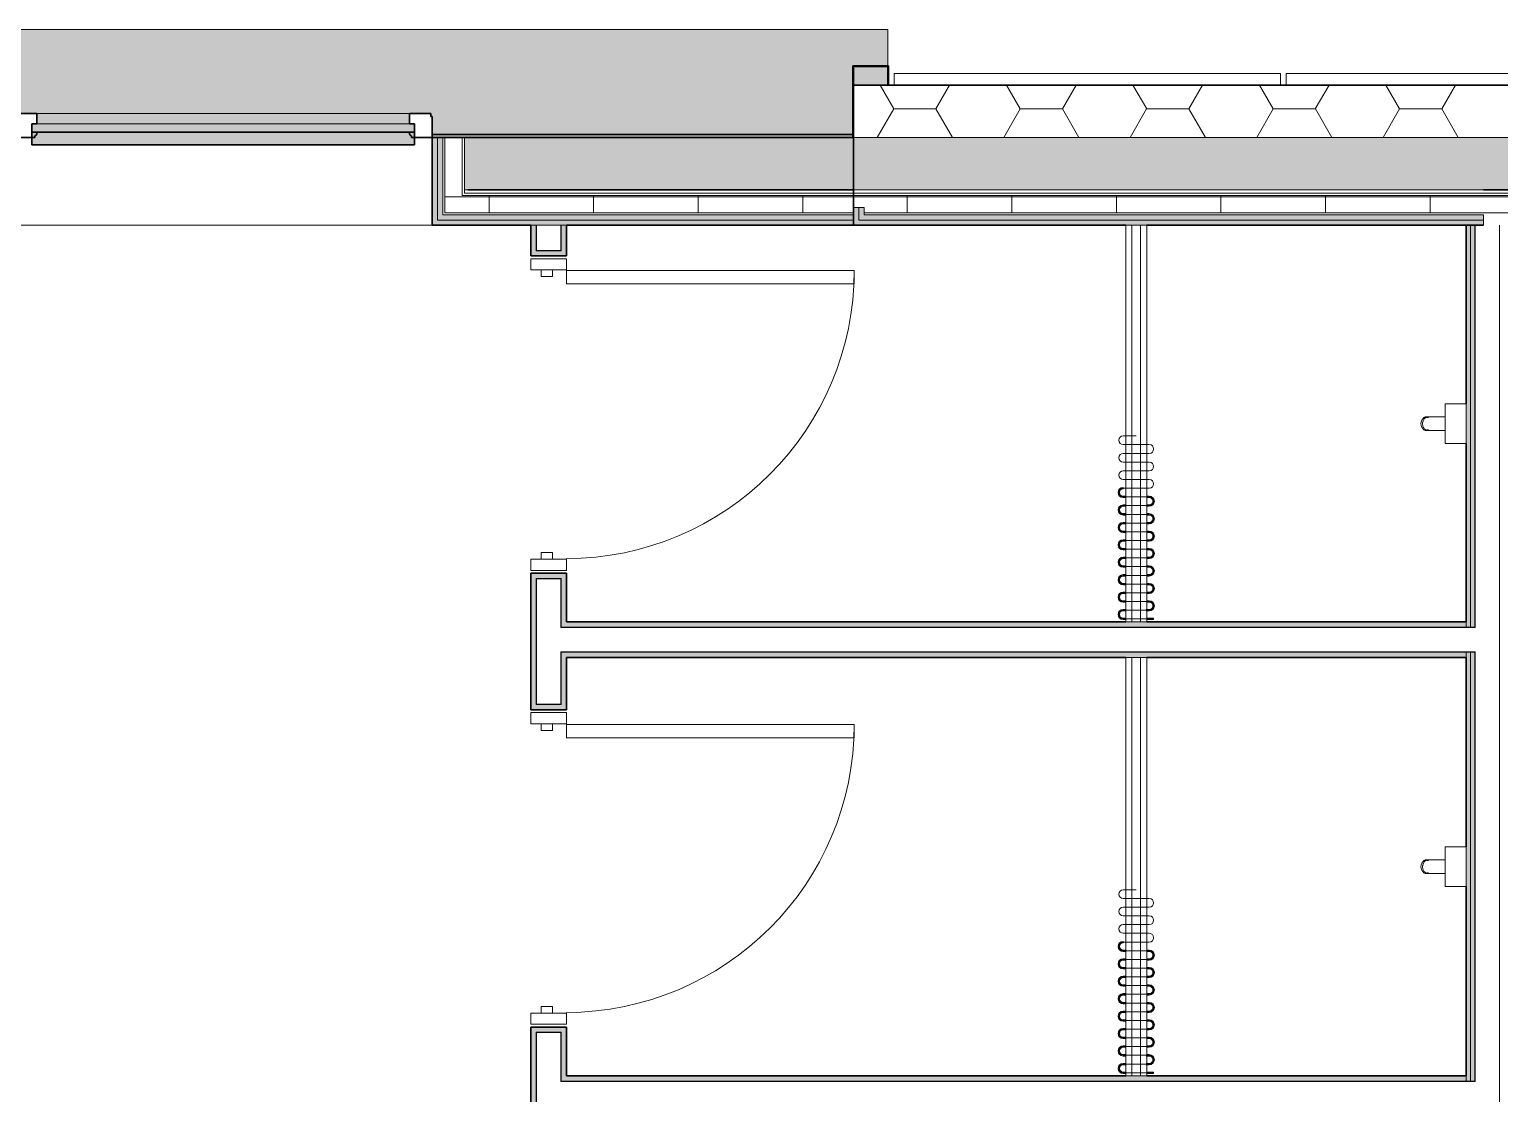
# Model space of a CAD drawing. Header units: millimetres. Extents: x 155920 to 295199, y -4084 to 97293.
# Drawn here: x 199953 to 204171, y 31754 to 34807 of the extents above; entities that cross this region are included whole.
import ezdxf

# ---------------------------------------------------------------- set-up
doc = ezdxf.new("R2010")
doc.units = ezdxf.units.MM
doc.header["$MEASUREMENT"] = 0
for name, color, linetype, lineweight in [('A-DOOR', 4, 'CONTINUOUS', 9), ('A-DOOR-FRAM', 4, 'CONTINUOUS', 18), ('A-GLAZ', 7, 'CONTINUOUS', 9), ('A-GLAZ-CURT', 7, 'CONTINUOUS', 9), ('A-WALL', 7, 'CONTINUOUS', 9), ('A-WALL-PATT', 7, 'CONTINUOUS', 25), ('I-WALL', 7, 'CONTINUOUS', 9), ('P-SANR-FIXT', 7, 'CONTINUOUS', 9)]:
    doc.layers.add(name, color=color, linetype=linetype, lineweight=lineweight)

msp = doc.modelspace()

# ---------------------------------------------------------------- hatches: boundary and pattern name
at = {"layer": 'A-GLAZ'}
h = msp.add_hatch(color=256, dxfattribs=at)
h.paths.add_polyline_path([(201144.8, 34506.2), (202315.8, 34506.2), (202315.8, 34703.3), (202415.8, 34703.3), (202415.8, 34807.3), (199808.8, 34807.3), (199808.8, 34703.3), (199910.8, 34703.3), (199910.8, 34557.2), (199913.2, 34557.2), (199913.2, 34566.2), (201104.5, 34566.2), (201104.5, 34557.2), (201108.8, 34557.2), (201108.8, 34506.2)], flags=0)
h.paths.add_polyline_path([(202361.8, 34647.3), (202415.8, 34647.3), (202415.8, 34701.3), (202317.8, 34701.3), (202317.8, 34647.3)], flags=0)
h.paths.add_polyline_path([(199854.8, 34647.3), (199908.8, 34647.3), (199908.8, 34701.3), (199810.8, 34701.3), (199810.8, 34647.3)], flags=0)
for points in [[(201043.6, 34536.2), (201043.6, 34566.2), (199974, 34566.2), (199974, 34536.2), (200995.3, 34536.2)], [(201049.6, 34512.3), (201057.6, 34512.3), (201057.6, 34536.2), (199960.1, 34536.2), (199960.1, 34512.3), (201043.8, 34512.3)], [(201057.6, 34476.2), (201057.6, 34512.3), (199960.1, 34512.3), (199960.1, 34476.2), (200995.3, 34476.2)], [(202317.8, 34497.3), (202317.8, 34506.2), (201108.8, 34506.2), (201108.8, 34497.3), (202191.3, 34497.3)]]:
    msp.add_hatch(color=256, dxfattribs=at).paths.add_polyline_path(points, flags=0)
at = {"layer": 'A-WALL-PATT', "lineweight": 9}
h = msp.add_hatch(color=256, dxfattribs=at)
h.paths.add_polyline_path([(230738.8, 34347.3), (230990.8, 34347.3), (230990.8, 34497.3), (229692.8, 34497.3), (229692.8, 34347.3), (230298.1, 34347.3)], flags=0)
h.paths.add_polyline_path([(220908.8, 34347.3), (220908.8, 34497.3), (202317.8, 34497.3), (202317.8, 34347.3), (220879.3, 34347.3)], flags=0)
h.paths.add_polyline_path([(199908.8, 34347.3), (199908.8, 34497.3), (197442.8, 34497.3), (197442.8, 34347.3), (199799.2, 34347.3)], flags=0)
h.paths.add_polyline_path([(194658.8, 34347.3), (194658.8, 34497.3), (192497.8, 34497.3), (192512, 34491.5), (192517.8, 34477.3), (192517.8, 34367.3), (192512, 34353.2), (192497.8, 34347.3), (194417.1, 34347.3)], flags=0)
h.paths.add_polyline_path([(192423.7, 34347.3), (192435, 34348.5), (192423.7, 34353.2), (192417.8, 34367.3), (192417.8, 34347.3)], flags=0)
h.paths.add_polyline_path([(190803, 34347.3), (190808.8, 34347.3), (190808.8, 34367.3), (190803, 34353.2), (190788.8, 34347.3), (190798.8, 34347.3)], flags=0)
h.paths.add_polyline_path([(190718.8, 34347.3), (190728.8, 34347.3), (190714.7, 34353.2), (190708.8, 34367.3), (190708.8, 34477.3), (190714.7, 34491.5), (190728.8, 34497.3), (187318, 34497.3), (187318, 34347.3), (190714.7, 34347.3)], flags=0)
h.paths.add_polyline_path([(183652.8, 34347.3), (185283.8, 34347.3), (185283.8, 34497.3), (159942.8, 34497.3), (159942.8, 34347.3), (183432.8, 34347.3)], flags=0)
h.paths.add_polyline_path([(157908.7, 34347.3), (157908.7, 34497.3), (156603.8, 34497.3), (156603.8, 34347.3), (157340, 34347.3)], flags=0)
h.paths.add_polyline_path([(192442.8, 34357.3), (192497.8, 34357.3), (192504.9, 34360.3), (192507.8, 34367.3), (192507.8, 34477.3), (192504.9, 34484.4), (192497.8, 34487.3), (192442.8, 34487.3), (192442.8, 34437.3), (192427.8, 34437.3), (192427.8, 34367.3), (192430.8, 34360.3), (192437.8, 34357.3)], flags=0)
h.paths.add_polyline_path([(190728.8, 34357.3), (190788.8, 34357.3), (190795.9, 34360.3), (190798.8, 34367.3), (190798.8, 34437.3), (190783.8, 34437.3), (190783.8, 34487.3), (190728.8, 34487.3), (190721.8, 34484.4), (190718.8, 34477.3), (190718.8, 34367.3), (190721.8, 34360.3)], flags=0)
at = {"layer": 'A-WALL-PATT', "lineweight": 5}
for points in [[(201108.8, 34245.3), (201123.8, 34245.3), (201123.8, 34497.3), (201108.8, 34497.3), (201108.8, 34327.4)], [(201123.8, 34260.3), (201138.8, 34260.3), (201138.8, 34497.3), (201123.8, 34497.3), (201123.8, 34327.4)], [(202317.8, 34245.3), (202317.8, 34260.3), (201123.8, 34260.3), (201123.8, 34245.3), (202191.3, 34245.3)], [(202317.8, 34260.3), (202317.8, 34275.3), (201138.8, 34275.3), (201138.8, 34260.3), (202191.3, 34260.3)], [(204075.4, 33092.3), (204075.4, 33107.3), (201493.5, 33107.3), (201493.5, 33092.3), (203985.3, 33092.3)], [(202191.3, 31790.3), (204075.4, 31790.3), (204075.4, 31805.3), (201493.5, 31805.3), (201493.5, 31790.3), (201593.3, 31790.3)]]:
    msp.add_hatch(color=256, dxfattribs=at).paths.add_polyline_path(points, flags=0)
at = {"layer": 'A-WALL-PATT', "lineweight": 9}
for points in [[(201294.3, 34347.3), (202317.8, 34347.3), (202317.8, 34497.3), (201200.8, 34497.3), (201200.8, 34347.3), (201210.8, 34347.3)], [(204075.4, 33005.3), (204075.4, 33020.3), (201493.5, 33020.3), (201493.5, 33005.3), (203985.3, 33005.3)]]:
    msp.add_hatch(color=256, dxfattribs=at).paths.add_polyline_path(points, flags=0)
h = msp.add_hatch(color=256, dxfattribs=at)
h.paths.add_polyline_path([(204125.4, 34245.3), (204125.4, 34260.3), (202332.8, 34260.3), (202332.8, 34296.3), (202317.8, 34296.3), (202317.8, 34245.3), (203985.3, 34245.3)], flags=0)
h.paths.add_polyline_path([(199550.5, 34245.3), (199908.8, 34245.3), (199908.8, 34296.3), (199893.8, 34296.3), (199893.8, 34260.3), (199550.5, 34260.3)], flags=0)
h.paths.add_polyline_path([(199458.5, 34245.3), (199458.5, 34260.3), (197442.8, 34260.3), (197442.8, 34245.3), (199443.5, 34245.3)], flags=0)
at = {"layer": 'A-WALL-PATT', "lineweight": 5}
h = msp.add_hatch(color=256, dxfattribs=at)
h.paths.add_polyline_path([(204125.4, 34260.3), (204125.4, 34275.3), (202347.8, 34275.3), (202347.8, 34296.3), (202332.8, 34296.3), (202332.8, 34260.3), (203985.3, 34260.3)], flags=0)
h.paths.add_polyline_path([(199458.5, 34260.3), (199458.5, 34275.3), (197442.8, 34275.3), (197442.8, 34260.3), (199201.2, 34260.3)], flags=0)
h.paths.add_polyline_path([(199799.2, 34260.3), (199893.8, 34260.3), (199893.8, 34296.3), (199878.8, 34296.3), (199878.8, 34275.3), (199550.5, 34275.3), (199550.5, 34260.3)], flags=0)
at = {"layer": 'A-WALL-PATT', "lineweight": 9}
h = msp.add_hatch(color=256, dxfattribs=at)
h.paths.add_polyline_path([(201406.5, 28509.3), (201406.5, 29226.3), (201442.5, 29226.3), (201442.5, 29241.3), (201391.5, 29241.3), (201391.5, 28509.3)], flags=0)
h.paths.add_polyline_path([(201442.5, 30251.3), (201442.5, 30266.3), (201406.5, 30266.3), (201406.5, 30628.3), (201442.5, 30628.3), (201442.5, 30643.3), (201391.5, 30643.3), (201391.5, 30251.3)], flags=0)
h.paths.add_polyline_path([(201391.5, 31553.3), (201442.5, 31553.3), (201442.5, 31568.3), (201406.5, 31568.3), (201406.5, 31930.3), (201442.5, 31930.3), (201442.5, 31945.3), (201391.5, 31945.3), (201391.5, 31683.4)], flags=0)
h.paths.add_polyline_path([(201442.5, 32855.3), (201442.5, 32870.3), (201406.5, 32870.3), (201406.5, 33232.3), (201442.5, 33232.3), (201442.5, 33247.3), (201391.5, 33247.3), (201391.5, 32855.3)], flags=0)
h.paths.add_polyline_path([(201391.5, 34157.3), (201442.5, 34157.3), (201442.5, 34172.3), (201406.5, 34172.3), (201406.5, 34245.3), (201391.5, 34245.3)], flags=0)
at = {"layer": 'A-WALL-PATT', "lineweight": 5}
h = msp.add_hatch(color=256, dxfattribs=at)
h.paths.add_polyline_path([(201478.5, 28509.3), (201493.5, 28509.3), (201493.5, 29241.3), (201442.5, 29241.3), (201442.5, 29226.3), (201478.5, 29226.3), (201478.5, 28598.8)], flags=0)
h.paths.add_polyline_path([(201493.5, 30251.3), (201493.5, 30416.3), (201478.5, 30416.3), (201478.5, 30266.3), (201442.5, 30266.3), (201442.5, 30251.3)], flags=0)
h.paths.add_polyline_path([(201478.5, 30488.3), (201493.5, 30488.3), (201493.5, 30643.3), (201442.5, 30643.3), (201442.5, 30628.3), (201478.5, 30628.3)], flags=0)
h.paths.add_polyline_path([(201493.5, 31553.3), (201493.5, 31718.3), (201478.5, 31718.3), (201478.5, 31568.3), (201442.5, 31568.3), (201442.5, 31553.3)], flags=0)
h.paths.add_polyline_path([(201493.5, 31790.3), (201493.5, 31945.3), (201442.5, 31945.3), (201442.5, 31930.3), (201478.5, 31930.3), (201478.5, 31790.3)], flags=0)
h.paths.add_polyline_path([(201442.5, 32855.3), (201493.5, 32855.3), (201493.5, 33020.3), (201478.5, 33020.3), (201478.5, 32870.3), (201442.5, 32870.3)], flags=0)
h.paths.add_polyline_path([(201493.5, 33092.3), (201493.5, 33247.3), (201442.5, 33247.3), (201442.5, 33232.3), (201478.5, 33232.3), (201478.5, 33092.3)], flags=0)
h.paths.add_polyline_path([(201493.5, 34157.3), (201493.5, 34245.3), (201478.5, 34245.3), (201478.5, 34172.3), (201442.5, 34172.3), (201442.5, 34157.3)], flags=0)
at = {"layer": 'A-WALL-PATT', "lineweight": 9}
h = msp.add_hatch(color=256, dxfattribs=at)
h.paths.add_polyline_path([(204087.9, 28407.3), (204087.9, 28422.3), (204075.4, 28422.3), (204075.4, 28407.3)], flags=0)
h.paths.add_polyline_path([(204087.9, 28494.3), (204087.7, 29596.5), (204081.3, 29592.8), (204075.4, 29592.3), (204075.4, 28494.3)], flags=0)
h.paths.add_polyline_path([(204077.5, 29596.3), (204082.8, 29597.7), (204086.6, 29601.6), (204087.9, 29606.8), (204087.7, 29614.3), (204075.4, 29614.3), (204075.4, 29596.6)], flags=0)
h.paths.add_polyline_path([(204080.2, 29674.3), (204087.9, 29674.3), (204087.9, 30416.3), (204075.4, 30416.3), (204075.4, 29674.3)], flags=0)
h.paths.add_polyline_path([(204087.9, 30488.3), (204087.9, 31718.3), (204075.4, 31718.3), (204075.4, 30488.3)], flags=0)
h.paths.add_polyline_path([(204087.9, 31790.3), (204087.9, 33020.3), (204075.4, 33020.3), (204075.4, 31790.3)], flags=0)
h.paths.add_polyline_path([(204087.9, 33092.3), (204087.9, 34245.3), (204075.4, 34245.3), (204075.4, 33092.3)], flags=0)
at = {"layer": 'A-WALL-PATT', "lineweight": 5}
h = msp.add_hatch(color=256, dxfattribs=at)
h.paths.add_polyline_path([(204087.9, 28419.8), (204100.4, 28419.8), (204100.4, 28422.3), (204087.9, 28422.3)], flags=0)
h.paths.add_polyline_path([(204087.9, 28494.3), (204100.4, 28494.3), (204100.4, 30416.3), (204087.9, 30416.3), (204088, 29694.3), (204092, 29694.3), (204092, 29674.3), (204098.8, 29673.3), (204098.8, 29614.3), (204092, 29614.3), (204090.9, 29601.6), (204087.9, 29596.6), (204087.9, 28598.8)], flags=0)
h.paths.add_polyline_path([(204100.4, 30488.3), (204100.4, 31718.3), (204087.9, 31718.3), (204087.9, 30488.3)], flags=0)
h.paths.add_polyline_path([(204100.4, 31790.3), (204100.4, 33020.3), (204087.9, 33020.3), (204087.9, 31790.3)], flags=0)
h.paths.add_polyline_path([(204087.9, 33092.3), (204100.4, 33092.3), (204100.4, 34245.3), (204087.9, 34245.3), (204087.9, 33446.1)], flags=0)

# ---------------------------------------------------------------- linework, layer by layer
at = {"layer": 'A-DOOR'}
for p, q in [((202319.5, 34115.3), (201493.5, 34115.3)), ((201493.5, 34115.3), (201493.5, 34077.3)), ((202319.5, 34077.3), (202319.5, 34115.3)), ((201493.5, 34077.3), (202319.5, 34077.3)), ((202319.5, 32813.3), (201493.5, 32813.3)), ((201493.5, 32813.3), (201493.5, 32775.3)), ((202319.5, 32775.3), (202319.5, 32813.3)), ((201493.5, 32775.3), (202319.5, 32775.3))]:
    msp.add_line(p, q, dxfattribs=at)
for centre in [(201493.5, 34115.3), (201493.5, 32813.3)]:
    msp.add_arc(centre, 826, 270, 0, dxfattribs=at)
at = {"layer": 'A-DOOR-FRAM', "lineweight": 20}
for p, q in [((201391.5, 34149.3), (201493.5, 34149.3)), ((201391.5, 34117.3), (201391.5, 34149.3)), ((201493.5, 34149.3), (201493.5, 34117.3)), ((201493.5, 34117.3), (201391.5, 34117.3)), ((201421.5, 34117.3), (201453.5, 34117.3)), ((201421.5, 34098.3), (201421.5, 34117.3)), ((201453.5, 34098.3), (201421.5, 34098.3)), ((201453.5, 34117.3), (201453.5, 34098.3)), ((201391.5, 33255.3), (201391.5, 33287.3)), ((201391.5, 33287.3), (201493.5, 33287.3)), ((201421.5, 33306.3), (201453.5, 33306.3)), ((201421.5, 33287.3), (201421.5, 33306.3)), ((201453.5, 33287.3), (201421.5, 33287.3)), ((201453.5, 33306.3), (201453.5, 33287.3)), ((201493.5, 33287.3), (201493.5, 33255.3)), ((201493.5, 33255.3), (201391.5, 33255.3)), ((201391.5, 32847.3), (201493.5, 32847.3)), ((201391.5, 32815.3), (201391.5, 32847.3)), ((201493.5, 32847.3), (201493.5, 32815.3)), ((201493.5, 32815.3), (201391.5, 32815.3)), ((201421.5, 32815.3), (201453.5, 32815.3)), ((201421.5, 32796.3), (201421.5, 32815.3)), ((201453.5, 32796.3), (201421.5, 32796.3)), ((201453.5, 32815.3), (201453.5, 32796.3)), ((201391.5, 31953.3), (201391.5, 31985.3)), ((201391.5, 31985.3), (201493.5, 31985.3)), ((201421.5, 32004.3), (201453.5, 32004.3)), ((201421.5, 31985.3), (201421.5, 32004.3)), ((201453.5, 31985.3), (201421.5, 31985.3)), ((201453.5, 32004.3), (201453.5, 31985.3)), ((201493.5, 31985.3), (201493.5, 31953.3)), ((201493.5, 31953.3), (201391.5, 31953.3))]:
    msp.add_line(p, q, dxfattribs=at)
at = {"layer": 'A-GLAZ'}
for p, q in [((202415.8, 34807.3), (199808.8, 34807.3)), ((202415.8, 34807.3), (202415.8, 34703.3)), ((201043.6, 34566.2), (199974, 34566.2)), ((201043.6, 34536.2), (199974, 34536.2)), ((199960.1, 34497.2), (199910.8, 34497.2)), ((201108.8, 34497.2), (201057.6, 34497.2))]:
    msp.add_line(p, q, dxfattribs=at)
at = {"layer": 'A-GLAZ', "lineweight": 30}
for p, q in [((202315.8, 34703.3), (202315.8, 34497.3)), ((202417.8, 34703.3), (202315.8, 34703.3)), ((202317.8, 34647.3), (202317.8, 34701.3)), ((202317.8, 34701.3), (202415.8, 34701.3)), ((202415.8, 34701.3), (202415.8, 34647.3)), ((202417.8, 34647.3), (202417.8, 34703.3)), ((199974, 34566.2), (199913.2, 34566.2)), ((199974, 34536.2), (199974, 34566.2)), ((201104.5, 34566.2), (201043.6, 34566.2)), ((201043.6, 34566.2), (201043.6, 34536.2)), ((201104.5, 34557.2), (201104.5, 34566.2)), ((201108.8, 34557.2), (201104.5, 34557.2)), ((201108.8, 34497.3), (201108.8, 34557.2)), ((199960.1, 34512.3), (199960.1, 34536.2)), ((199960.1, 34536.2), (199974, 34536.2)), ((201057.6, 34512.3), (199960.1, 34512.3)), ((199960.1, 34512.3), (199960.1, 34476.2)), ((199975.3, 34512.3), (199960.1, 34512.3)), ((199975.3, 34511.2), (199975.3, 34512.3)), ((201057.6, 34512.3), (201042.4, 34512.3)), ((201042.4, 34512.3), (201042.4, 34511.2)), ((201043.6, 34536.2), (201057.6, 34536.2)), ((201057.6, 34536.2), (201057.6, 34512.3)), ((201057.6, 34476.2), (201057.6, 34512.3)), ((199908.8, 34497.3), (199968, 34497.3)), ((199960.1, 34476.2), (201057.6, 34476.2)), ((199968, 34497.3), (199968, 34502.3)), ((199968, 34502.3), (199969.6, 34502.3)), ((201048.1, 34502.3), (201049.6, 34502.3)), ((201049.6, 34502.3), (201049.6, 34497.3)), ((201049.6, 34497.3), (201108.8, 34497.3)), ((202317.8, 34506.2), (201108.8, 34506.2)), ((201108.8, 34506.2), (201108.8, 34497.3))]:
    msp.add_line(p, q, dxfattribs=at)
for centre, radius, start, end in [((199981.2, 34506.8), 7.4, 143.4261, 176.5739), ((201036.5, 34506.8), 7.4, 3.4261, 36.5739), ((199968.5, 34507.6), 5.36, 281.9524, 356.5739), ((201049.2, 34507.6), 5.36, 183.4261, 258.0476)]:
    msp.add_arc(centre, radius, start, end, dxfattribs=at)
at = {"layer": 'A-GLAZ-CURT', "lineweight": 20}
for p, q in [((203542.8, 34681.3), (202433.8, 34681.3)), ((202433.8, 34681.3), (202433.8, 34647.3)), ((203542.8, 34647.3), (203542.8, 34681.3)), ((206542.8, 34681.3), (203558.8, 34681.3)), ((203558.8, 34681.3), (203558.8, 34647.3)), ((202433.8, 34647.3), (203542.8, 34647.3)), ((203558.8, 34647.3), (206542.8, 34647.3))]:
    msp.add_line(p, q, dxfattribs=at)
at = {"layer": 'A-WALL', "lineweight": 30}
for p, q in [((220908.8, 34647.3), (202317.8, 34647.3)), ((202317.8, 34647.3), (202317.8, 34347.3)), ((202317.8, 34497.3), (201210.8, 34497.3)), ((202317.8, 34347.3), (202317.8, 34497.3)), ((201210.8, 34347.3), (202317.8, 34347.3)), ((204125.4, 34347.3), (218467.2, 34347.3))]:
    msp.add_line(p, q, dxfattribs=at)
at = {"layer": 'A-WALL'}
for p, q in [((201123.8, 34497.3), (201123.8, 34260.3)), ((201138.8, 34497.3), (201138.8, 34275.3)), ((201144.8, 34497.3), (201144.8, 34281.3)), ((201194.8, 34497.3), (201194.8, 34331.3)), ((201200.8, 34497.3), (201200.8, 34347.3)), ((201200.8, 34347.3), (201200.8, 34497.3)), ((202317.8, 34497.3), (220908.8, 34497.3)), ((201200.8, 34347.3), (201200.8, 34337.3)), ((201200.8, 34347.3), (201210.8, 34347.3)), ((202317.8, 34347.3), (204125.4, 34347.3)), ((204125.4, 34347.3), (202317.8, 34347.3)), ((201200.8, 34331.3), (201194.8, 34331.3)), ((201210.8, 34337.3), (201200.8, 34337.3)), ((201210.8, 34331.3), (201200.8, 34331.3)), ((201210.8, 34337.3), (202317.8, 34337.3)), ((201210.8, 34331.3), (202317.8, 34331.3)), ((202317.8, 34337.3), (204125.4, 34337.3)), ((202317.8, 34331.3), (204125.4, 34331.3)), ((204125.4, 34337.3), (205350.8, 34337.3)), ((204125.4, 34331.3), (205350.8, 34331.3)), ((201138.8, 34260.3), (201123.8, 34260.3)), ((201144.8, 34275.3), (201138.8, 34275.3)), ((201210.8, 34260.3), (201138.8, 34260.3)), ((201194.8, 34281.3), (201144.8, 34281.3)), ((201210.8, 34275.3), (201144.8, 34275.3)), ((201210.8, 34281.3), (201194.8, 34281.3)), ((201210.8, 34281.3), (202317.8, 34281.3)), ((201210.8, 34275.3), (202317.8, 34275.3)), ((201210.8, 34260.3), (202317.8, 34260.3)), ((202332.8, 34296.3), (202317.8, 34296.3)), ((202347.8, 34296.3), (202332.8, 34296.3)), ((202332.8, 34296.3), (202332.8, 34260.3)), ((202332.8, 34260.3), (204125.4, 34260.3)), ((202347.8, 34296.3), (202347.8, 34281.3)), ((202347.8, 34281.3), (202347.8, 34275.3)), ((202347.8, 34281.3), (204125.4, 34281.3)), ((202347.8, 34275.3), (204125.4, 34275.3)), ((204125.4, 34281.3), (205350.8, 34281.3)), ((201406.5, 34245.3), (201391.5, 34245.3)), ((201391.5, 34245.3), (201406.5, 34245.3)), ((201407.5, 34245.3), (201406.5, 34245.3)), ((201406.5, 34245.3), (201406.5, 34172.3)), ((201406.5, 34245.3), (201407.5, 34245.3)), ((201407.5, 34245.3), (201407.5, 34173.3)), ((201442.5, 34245.3), (201407.5, 34245.3)), ((201407.5, 34245.3), (201442.5, 34245.3)), ((201477.5, 34245.3), (201442.5, 34245.3)), ((201442.5, 34245.3), (201477.5, 34245.3)), ((201478.5, 34245.3), (201477.5, 34245.3)), ((201477.5, 34173.3), (201477.5, 34245.3)), ((201477.5, 34245.3), (201478.5, 34245.3)), ((201493.5, 34245.3), (201478.5, 34245.3)), ((201478.5, 34172.3), (201478.5, 34245.3)), ((201478.5, 34245.3), (201493.5, 34245.3)), ((204087.9, 33092.3), (204087.9, 34245.3)), ((204100.4, 33092.3), (204100.4, 34245.3)), ((204101.4, 33091.3), (204101.4, 34245.3)), ((204171.4, 28503.3), (204171.4, 34245.3)), ((201406.5, 34172.3), (201442.5, 34172.3)), ((201407.5, 34173.3), (201442.5, 34173.3)), ((201442.5, 34173.3), (201477.5, 34173.3)), ((201442.5, 34172.3), (201478.5, 34172.3)), ((201406.5, 33232.3), (201406.5, 32870.3)), ((201442.5, 33232.3), (201406.5, 33232.3)), ((201407.5, 33231.3), (201407.5, 32871.3)), ((201442.5, 33231.3), (201407.5, 33231.3)), ((201478.5, 33232.3), (201442.5, 33232.3)), ((201477.5, 33231.3), (201442.5, 33231.3)), ((201477.5, 33091.3), (201477.5, 33231.3)), ((201478.5, 33092.3), (201478.5, 33232.3)), ((201477.5, 33091.3), (201478.5, 33091.3)), ((201478.5, 33092.3), (201493.5, 33092.3)), ((201478.5, 33091.3), (201493.5, 33091.3)), ((204075.4, 33092.3), (201493.5, 33092.3)), ((204075.4, 33091.3), (201493.5, 33091.3)), ((204075.4, 33092.3), (204075.4, 33107.3)), ((204087.9, 33092.3), (204075.4, 33092.3)), ((204100.4, 33091.3), (204075.4, 33091.3)), ((204100.4, 33092.3), (204087.9, 33092.3)), ((204101.4, 33091.3), (204100.4, 33091.3)), ((201477.5, 32871.3), (201477.5, 33021.3)), ((201477.5, 33021.3), (201478.5, 33021.3)), ((201478.5, 33021.3), (201493.5, 33021.3)), ((201478.5, 32870.3), (201478.5, 33020.3)), ((201478.5, 33020.3), (201493.5, 33020.3)), ((204075.4, 33021.3), (201493.5, 33021.3)), ((204075.4, 33020.3), (201493.5, 33020.3)), ((204100.4, 33021.3), (204075.4, 33021.3)), ((204075.4, 33005.3), (204075.4, 33020.3)), ((204087.9, 33020.3), (204075.4, 33020.3)), ((204087.9, 31790.3), (204087.9, 33020.3)), ((204100.4, 33020.3), (204087.9, 33020.3)), ((204101.4, 33021.3), (204100.4, 33021.3)), ((204100.4, 31790.3), (204100.4, 33020.3)), ((204101.4, 31789.3), (204101.4, 33021.3)), ((201406.5, 32870.3), (201442.5, 32870.3)), ((201407.5, 32871.3), (201442.5, 32871.3)), ((201442.5, 32871.3), (201477.5, 32871.3)), ((201442.5, 32870.3), (201478.5, 32870.3)), ((201406.5, 31930.3), (201406.5, 31568.3)), ((201442.5, 31930.3), (201406.5, 31930.3)), ((201407.5, 31929.3), (201407.5, 31569.3)), ((201442.5, 31929.3), (201407.5, 31929.3)), ((201478.5, 31930.3), (201442.5, 31930.3)), ((201477.5, 31929.3), (201442.5, 31929.3)), ((201477.5, 31789.3), (201477.5, 31929.3)), ((201478.5, 31790.3), (201478.5, 31930.3)), ((201477.5, 31789.3), (201478.5, 31789.3)), ((201478.5, 31790.3), (201493.5, 31790.3)), ((201478.5, 31789.3), (201493.5, 31789.3)), ((204075.4, 31790.3), (201493.5, 31790.3)), ((204075.4, 31789.3), (201493.5, 31789.3)), ((204075.4, 31790.3), (204075.4, 31805.3)), ((204075.4, 31790.3), (204087.9, 31790.3)), ((204087.9, 31790.3), (204075.4, 31790.3)), ((204100.4, 31789.3), (204075.4, 31789.3)), ((204087.9, 31790.3), (204100.4, 31790.3)), ((204100.4, 31790.3), (204087.9, 31790.3)), ((204100.4, 31789.3), (204101.4, 31789.3)), ((204101.4, 31789.3), (204100.4, 31789.3))]:
    msp.add_line(p, q, dxfattribs=at)
at = {"layer": 'A-WALL-PATT', "linetype": 'Continuous', "lineweight": 9}
for p, q in [((202433, 34579.2), (202393.7, 34647.3)), ((202553.9, 34579.1), (202593.3, 34647.3)), ((202795.9, 34579.2), (202756.6, 34647.3)), ((202916.8, 34579.1), (202956.2, 34647.3)), ((203158.8, 34579.2), (203119.5, 34647.3)), ((203279.7, 34579.1), (203319.1, 34647.3)), ((203521.7, 34579.2), (203482.4, 34647.3)), ((203642.6, 34579.1), (203682, 34647.3)), ((203884.6, 34579.2), (203845.3, 34647.3)), ((204005.5, 34579.1), (204044.9, 34647.3)), ((202385.7, 34497.3), (202432.9, 34579.1)), ((202432.9, 34579.3), (202553.9, 34579.3)), ((202432.9, 34579.1), (202432.9, 34579.1)), ((202432.9, 34579.1), (202432.9, 34579.1)), ((202601.3, 34497.3), (202554, 34579.2)), ((202748.6, 34497.3), (202795.8, 34579.1)), ((202795.8, 34579.3), (202916.8, 34579.3)), ((202795.8, 34579.1), (202795.8, 34579.1)), ((202795.8, 34579.1), (202795.8, 34579.1)), ((202964.2, 34497.3), (202916.9, 34579.2)), ((203111.5, 34497.3), (203158.7, 34579.1)), ((203158.7, 34579.3), (203279.7, 34579.3)), ((203158.7, 34579.1), (203158.7, 34579.1)), ((203158.7, 34579.1), (203158.7, 34579.1)), ((203327.1, 34497.3), (203279.8, 34579.2)), ((203474.4, 34497.3), (203521.6, 34579.1)), ((203521.6, 34579.3), (203642.6, 34579.3)), ((203521.6, 34579.1), (203521.6, 34579.1)), ((203521.6, 34579.1), (203521.6, 34579.1)), ((203690, 34497.3), (203642.7, 34579.2)), ((203837.3, 34497.3), (203884.5, 34579.1)), ((203884.5, 34579.3), (204005.5, 34579.3)), ((203884.5, 34579.1), (203884.5, 34579.1)), ((203884.5, 34579.1), (203884.5, 34579.1)), ((204052.9, 34497.3), (204005.6, 34579.2)), ((201144.8, 34327.3), (201194.8, 34327.3)), ((201194.8, 34327.3), (202317.8, 34327.3)), ((201271.8, 34281.3), (201271.8, 34331.3)), ((201571.8, 34281.3), (201571.8, 34331.3)), ((201871.8, 34281.3), (201871.8, 34331.3)), ((202171.8, 34281.3), (202171.8, 34331.3)), ((202317.8, 34327.3), (204125.4, 34327.3)), ((202471.8, 34281.3), (202471.8, 34331.3)), ((202771.8, 34281.3), (202771.8, 34331.3)), ((203071.8, 34281.3), (203071.8, 34331.3)), ((203371.8, 34281.3), (203371.8, 34331.3)), ((203671.8, 34281.3), (203671.8, 34331.3)), ((203971.8, 34281.3), (203971.8, 34331.3)), ((204125.4, 34327.3), (205350.8, 34327.3))]:
    msp.add_line(p, q, dxfattribs=at)
at = {"layer": 'I-WALL', "lineweight": 30}
for p, q in [((201200.8, 34497.3), (201108.8, 34497.3)), ((201108.8, 34497.3), (201108.8, 34245.3)), ((201210.8, 34497.3), (201200.8, 34497.3)), ((202317.8, 34347.3), (201210.8, 34347.3)), ((202317.8, 34347.3), (202317.8, 34245.3)), ((202317.8, 34245.3), (202317.8, 34347.3)), ((205350.8, 34347.3), (204125.4, 34347.3)), ((201108.8, 34245.3), (201123.8, 34245.3)), ((201123.8, 34245.3), (201210.8, 34245.3)), ((201210.8, 34245.3), (201391.5, 34245.3)), ((201391.5, 34245.3), (201391.5, 34157.3)), ((201493.5, 34157.3), (201493.5, 34245.3)), ((201493.5, 34245.3), (202317.8, 34245.3)), ((202317.8, 34245.3), (203098.8, 34245.3)), ((203158.8, 34245.3), (204125.4, 34245.3)), ((204075.4, 34245.3), (204075.4, 33733.3)), ((204125.4, 34245.3), (204075.4, 34245.3)), ((201391.5, 34157.3), (201493.5, 34157.3)), ((204075.4, 33619.3), (204075.4, 33107.3)), ((201493.5, 33247.3), (201391.5, 33247.3)), ((201391.5, 33247.3), (201391.5, 32855.3)), ((201493.5, 33107.3), (201493.5, 33247.3)), ((203098.8, 33107.3), (201493.5, 33107.3)), ((204075.4, 33107.3), (203158.8, 33107.3)), ((201493.5, 32855.3), (201493.5, 33005.3)), ((201493.5, 33005.3), (203098.8, 33005.3)), ((203158.8, 33005.3), (204075.4, 33005.3)), ((204075.4, 33005.3), (204075.4, 32462.3)), ((201391.5, 32855.3), (201493.5, 32855.3)), ((204075.4, 32348.3), (204075.4, 31805.3)), ((201493.5, 31945.3), (201391.5, 31945.3)), ((201391.5, 31945.3), (201391.5, 31553.3)), ((201493.5, 31805.3), (201493.5, 31945.3)), ((203098.8, 31805.3), (201493.5, 31805.3)), ((204075.4, 31805.3), (203158.8, 31805.3))]:
    msp.add_line(p, q, dxfattribs=at)
at = {"layer": 'I-WALL'}
for p, q in [((204125.4, 34260.3), (204125.4, 34275.3)), ((204125.4, 34245.3), (204125.4, 34260.3)), ((201108.8, 34245.3), (199908.8, 34245.3))]:
    msp.add_line(p, q, dxfattribs=at)
at = {"layer": 'P-SANR-FIXT'}
for p, q in [((203098.8, 34245.3), (203098.8, 33107.3)), ((203098.8, 34245.3), (203116.2, 34245.3)), ((203116.3, 34245.3), (203116.3, 33107.3)), ((203116.3, 34245.3), (203141.3, 34245.3)), ((203141.3, 33107.3), (203141.3, 34245.3)), ((203141.4, 34245.3), (203158.8, 34245.3)), ((203158.8, 33107.3), (203158.8, 34245.3)), ((204075.4, 33733.3), (204015.4, 33733.3)), ((204015.4, 33698.3), (204015.4, 33733.3)), ((204075.4, 33733.3), (204075.4, 33698.3)), ((203967.2, 33696.3), (203962.7, 33696.3)), ((203967.2, 33694.3), (203962.7, 33694.3)), ((203967.9, 33696.3), (203967.2, 33696.3)), ((203969.4, 33696.3), (203967.9, 33696.3)), ((203971, 33696.3), (203969.4, 33696.3)), ((203972.7, 33696.3), (203971, 33696.3)), ((203974.5, 33696.3), (203972.7, 33696.3)), ((203976.3, 33696.3), (203974.5, 33696.3)), ((203978.2, 33696.3), (203976.3, 33696.3)), ((203980.2, 33696.3), (203978.2, 33696.3)), ((203982.3, 33696.3), (203980.2, 33696.3)), ((203984.4, 33696.3), (203982.3, 33696.3)), ((203986.6, 33696.3), (203984.4, 33696.3)), ((203988.8, 33696.3), (203986.6, 33696.3)), ((203991.1, 33696.3), (203988.8, 33696.3)), ((203993.5, 33696.3), (203991.1, 33696.3)), ((203995.9, 33696.3), (203993.5, 33696.3)), ((203998.3, 33696.3), (203995.9, 33696.3)), ((204000.8, 33696.3), (203998.3, 33696.3)), ((204003.3, 33696.3), (204000.8, 33696.3)), ((204005.8, 33696.3), (204003.3, 33696.3)), ((204008.4, 33696.3), (204005.8, 33696.3)), ((204011, 33696.3), (204008.4, 33696.3)), ((204013.6, 33696.3), (204011, 33696.3)), ((204015.4, 33696.3), (204013.6, 33696.3)), ((204015.4, 33698.3), (204015.4, 33654.3)), ((204075.4, 33654.3), (204075.4, 33698.3)), ((203091.3, 33641.1), (203128.8, 33641.1)), ((203962.7, 33658.3), (203967.2, 33658.3)), ((203962.7, 33656.3), (203967.2, 33656.3)), ((203967.2, 33656.3), (203968.7, 33656.3)), ((203968.7, 33656.3), (203970.3, 33656.3)), ((203970.3, 33656.3), (203971.9, 33656.3)), ((203971.9, 33656.3), (203973.7, 33656.3)), ((203973.7, 33656.3), (203975.5, 33656.3)), ((203975.5, 33656.3), (203977.4, 33656.3)), ((203977.4, 33656.3), (203979.3, 33656.3)), ((203979.3, 33656.3), (203981.3, 33656.3)), ((203981.3, 33656.3), (203983.4, 33656.3)), ((203983.4, 33656.3), (203985.6, 33656.3)), ((203985.6, 33656.3), (203987.8, 33656.3)), ((203987.8, 33656.3), (203990.1, 33656.3)), ((203990.1, 33656.3), (203992.4, 33656.3)), ((203992.4, 33656.3), (203994.8, 33656.3)), ((203994.8, 33656.3), (203997.2, 33656.3)), ((203997.2, 33656.3), (203999.7, 33656.3)), ((203999.7, 33656.3), (204002.2, 33656.3)), ((204002.2, 33656.3), (204004.7, 33656.3)), ((204004.7, 33656.3), (204007.2, 33656.3)), ((204007.2, 33656.3), (204009.8, 33656.3)), ((204009.8, 33656.3), (204012.4, 33656.3)), ((204012.4, 33656.3), (204015, 33656.3)), ((204015.4, 33619.3), (204015.4, 33654.3)), ((204075.4, 33654.3), (204075.4, 33619.3)), ((203128.8, 33616.1), (203091.3, 33616.1)), ((203091.3, 33591.1), (203166.3, 33591.1)), ((203166.3, 33616.1), (203128.8, 33616.1)), ((204015.4, 33619.3), (204075.4, 33619.3)), ((203128.8, 33566.1), (203091.3, 33566.1)), ((203091.3, 33541.1), (203166.3, 33541.1)), ((203166.3, 33566.1), (203128.8, 33566.1)), ((203128.8, 33516.1), (203091.3, 33516.1)), ((203166.3, 33516.1), (203128.8, 33516.1)), ((203091.3, 33489.1), (203091.3, 33493.1)), ((203091.3, 33491.1), (203166.3, 33491.1)), ((203099.9, 33468.1), (203091.3, 33468.1)), ((203128.8, 33466.1), (203091.3, 33466.1)), ((203091.3, 33464.1), (203099.9, 33464.1)), ((203166.3, 33466.1), (203128.8, 33466.1)), ((203166.3, 33468.1), (203157.8, 33468.1)), ((203157.8, 33464.1), (203166.3, 33464.1)), ((203099.9, 33443.1), (203091.3, 33443.1)), ((203091.3, 33441.1), (203166.3, 33441.1)), ((203091.3, 33439.1), (203099.9, 33439.1)), ((203099.9, 33418.1), (203091.3, 33418.1)), ((203128.8, 33416.1), (203091.3, 33416.1)), ((203091.3, 33414.1), (203099.9, 33414.1)), ((203166.3, 33416.1), (203128.8, 33416.1)), ((203166.3, 33443.1), (203157.8, 33443.1)), ((203157.8, 33439.1), (203166.3, 33439.1)), ((203166.3, 33418.1), (203157.8, 33418.1)), ((203157.8, 33414.1), (203166.3, 33414.1)), ((203099.9, 33393.1), (203091.3, 33393.1)), ((203091.3, 33391.1), (203166.3, 33391.1)), ((203091.3, 33389.1), (203099.9, 33389.1)), ((203166.3, 33393.1), (203157.8, 33393.1)), ((203157.8, 33389.1), (203166.3, 33389.1)), ((203099.9, 33368.1), (203091.3, 33368.1)), ((203128.8, 33366.1), (203091.3, 33366.1)), ((203091.3, 33364.1), (203099.9, 33364.1)), ((203099.9, 33343.1), (203091.3, 33343.1)), ((203091.3, 33341.1), (203166.3, 33341.1)), ((203091.3, 33339.1), (203099.9, 33339.1)), ((203166.3, 33366.1), (203128.8, 33366.1)), ((203166.3, 33368.1), (203157.8, 33368.1)), ((203157.8, 33364.1), (203166.3, 33364.1)), ((203166.3, 33343.1), (203157.8, 33343.1)), ((203157.8, 33339.1), (203166.3, 33339.1)), ((203099.9, 33318.1), (203091.3, 33318.1)), ((203128.8, 33316.1), (203091.3, 33316.1)), ((203091.3, 33314.1), (203099.9, 33314.1)), ((203099.9, 33293.1), (203091.3, 33293.1)), ((203091.3, 33291.1), (203166.3, 33291.1)), ((203091.3, 33289.1), (203099.9, 33289.1)), ((203166.3, 33316.1), (203128.8, 33316.1)), ((203166.3, 33318.1), (203157.8, 33318.1)), ((203157.8, 33314.1), (203166.3, 33314.1)), ((203166.3, 33293.1), (203157.8, 33293.1)), ((203157.8, 33289.1), (203166.3, 33289.1)), ((203099.9, 33268.1), (203091.3, 33268.1)), ((203128.8, 33266.1), (203091.3, 33266.1)), ((203091.3, 33264.1), (203099.9, 33264.1)), ((203099.9, 33243.1), (203091.3, 33243.1)), ((203166.3, 33266.1), (203128.8, 33266.1)), ((203166.3, 33268.1), (203157.8, 33268.1)), ((203157.8, 33264.1), (203166.3, 33264.1)), ((203166.3, 33243.1), (203157.8, 33243.1)), ((203091.3, 33241.1), (203166.3, 33241.1)), ((203091.3, 33239.1), (203099.9, 33239.1)), ((203099.9, 33218.1), (203091.3, 33218.1)), ((203128.8, 33216.1), (203091.3, 33216.1)), ((203091.3, 33214.1), (203099.9, 33214.1)), ((203166.3, 33216.1), (203128.8, 33216.1)), ((203157.8, 33239.1), (203166.3, 33239.1)), ((203166.3, 33218.1), (203157.8, 33218.1)), ((203157.8, 33214.1), (203166.3, 33214.1)), ((203099.9, 33193.1), (203091.3, 33193.1)), ((203091.3, 33191.1), (203166.3, 33191.1)), ((203091.3, 33189.1), (203099.9, 33189.1)), ((203099.9, 33168.1), (203091.3, 33168.1)), ((203128.8, 33166.1), (203091.3, 33166.1)), ((203091.3, 33164.1), (203099.9, 33164.1)), ((203166.3, 33166.1), (203128.8, 33166.1)), ((203166.3, 33193.1), (203158.8, 33193.1)), ((203158.8, 33189.1), (203166.3, 33189.1)), ((203166.3, 33168.1), (203158.8, 33168.1)), ((203158.8, 33164.1), (203166.3, 33164.1)), ((203099.9, 33143.1), (203091.3, 33143.1)), ((203091.3, 33141.1), (203166.3, 33141.1)), ((203091.3, 33139.1), (203099.9, 33139.1)), ((203099.9, 33118.1), (203091.3, 33118.1)), ((203166.3, 33143.1), (203157.7, 33143.1)), ((203157.7, 33139.1), (203166.3, 33139.1)), ((203178.8, 33118.1), (203157.8, 33118.1)), ((203178.8, 33114.1), (203178.8, 33118.1)), ((203099.9, 33107.3), (203076.8, 33107.3)), ((203128.8, 33116.1), (203091.3, 33116.1)), ((203091.3, 33114.1), (203099.9, 33114.1)), ((203116.2, 33107.3), (203098.8, 33107.3)), ((203141.3, 33107.3), (203116.3, 33107.3)), ((203178.8, 33116.1), (203128.8, 33116.1)), ((203158.8, 33107.3), (203141.4, 33107.3)), ((203157.8, 33114.1), (203178.8, 33114.1)), ((203180.8, 33107.3), (203157.8, 33107.3)), ((203098.8, 33005.3), (203098.8, 31805.3)), ((203098.8, 33005.3), (203116.2, 33005.3)), ((203116.3, 33005.3), (203116.3, 31805.3)), ((203116.3, 33005.3), (203141.3, 33005.3)), ((203141.3, 31805.3), (203141.3, 33005.3)), ((203141.4, 33005.3), (203158.8, 33005.3)), ((203158.8, 31805.3), (203158.8, 33005.3)), ((204075.4, 32462.3), (204015.4, 32462.3)), ((204015.4, 32427.3), (204015.4, 32462.3)), ((204075.4, 32462.3), (204075.4, 32427.3)), ((203967.2, 32425.3), (203962.7, 32425.3)), ((203967.2, 32423.3), (203962.7, 32423.3)), ((203967.9, 32425.3), (203967.2, 32425.3)), ((203969.4, 32425.3), (203967.9, 32425.3)), ((203971, 32425.3), (203969.4, 32425.3)), ((203972.7, 32425.3), (203971, 32425.3)), ((203974.5, 32425.3), (203972.7, 32425.3)), ((203976.3, 32425.3), (203974.5, 32425.3)), ((203978.2, 32425.3), (203976.3, 32425.3)), ((203980.2, 32425.3), (203978.2, 32425.3)), ((203982.3, 32425.3), (203980.2, 32425.3)), ((203984.4, 32425.3), (203982.3, 32425.3)), ((203986.6, 32425.3), (203984.4, 32425.3)), ((203988.8, 32425.3), (203986.6, 32425.3)), ((203991.1, 32425.3), (203988.8, 32425.3)), ((203993.5, 32425.3), (203991.1, 32425.3)), ((203995.9, 32425.3), (203993.5, 32425.3)), ((203998.3, 32425.3), (203995.9, 32425.3)), ((204000.8, 32425.3), (203998.3, 32425.3)), ((204003.3, 32425.3), (204000.8, 32425.3)), ((204005.8, 32425.3), (204003.3, 32425.3)), ((204008.4, 32425.3), (204005.8, 32425.3)), ((204011, 32425.3), (204008.4, 32425.3)), ((204013.6, 32425.3), (204011, 32425.3)), ((204015.4, 32425.3), (204013.6, 32425.3)), ((204015.4, 32427.3), (204015.4, 32383.3)), ((204075.4, 32383.3), (204075.4, 32427.3)), ((203962.7, 32387.3), (203967.2, 32387.3)), ((203962.7, 32385.3), (203967.2, 32385.3)), ((203967.2, 32385.3), (203968.7, 32385.3)), ((203968.7, 32385.3), (203970.3, 32385.3)), ((203970.3, 32385.3), (203971.9, 32385.3)), ((203971.9, 32385.3), (203973.7, 32385.3)), ((203973.7, 32385.3), (203975.5, 32385.3)), ((203975.5, 32385.3), (203977.4, 32385.3)), ((203977.4, 32385.3), (203979.3, 32385.3)), ((203979.3, 32385.3), (203981.3, 32385.3)), ((203981.3, 32385.3), (203983.4, 32385.3)), ((203983.4, 32385.3), (203985.6, 32385.3)), ((203985.6, 32385.3), (203987.8, 32385.3)), ((203987.8, 32385.3), (203990.1, 32385.3)), ((203990.1, 32385.3), (203992.4, 32385.3)), ((203992.4, 32385.3), (203994.8, 32385.3)), ((203994.8, 32385.3), (203997.2, 32385.3)), ((203997.2, 32385.3), (203999.7, 32385.3)), ((203999.7, 32385.3), (204002.2, 32385.3)), ((204002.2, 32385.3), (204004.7, 32385.3)), ((204004.7, 32385.3), (204007.2, 32385.3)), ((204007.2, 32385.3), (204009.8, 32385.3)), ((204009.8, 32385.3), (204012.4, 32385.3)), ((204012.4, 32385.3), (204015, 32385.3)), ((204015.4, 32348.3), (204015.4, 32383.3)), ((204075.4, 32383.3), (204075.4, 32348.3)), ((203091.3, 32339.1), (203128.8, 32339.1)), ((204015.4, 32348.3), (204075.4, 32348.3)), ((203128.8, 32314.1), (203091.3, 32314.1)), ((203091.3, 32289.1), (203166.3, 32289.1)), ((203166.3, 32314.1), (203128.8, 32314.1)), ((203128.8, 32264.1), (203091.3, 32264.1)), ((203091.3, 32239.1), (203166.3, 32239.1)), ((203166.3, 32264.1), (203128.8, 32264.1)), ((203128.8, 32214.1), (203091.3, 32214.1)), ((203091.3, 32187.1), (203091.3, 32191.1)), ((203091.3, 32189.1), (203166.3, 32189.1)), ((203166.3, 32214.1), (203128.8, 32214.1)), ((203099.9, 32166.1), (203091.3, 32166.1)), ((203128.8, 32164.1), (203091.3, 32164.1)), ((203091.3, 32162.1), (203099.9, 32162.1)), ((203166.3, 32164.1), (203128.8, 32164.1)), ((203166.3, 32166.1), (203157.8, 32166.1)), ((203157.8, 32162.1), (203166.3, 32162.1)), ((203099.9, 32141.1), (203091.3, 32141.1)), ((203091.3, 32139.1), (203166.3, 32139.1)), ((203091.3, 32137.1), (203099.9, 32137.1)), ((203099.9, 32116.1), (203091.3, 32116.1)), ((203128.8, 32114.1), (203091.3, 32114.1)), ((203091.3, 32112.1), (203099.9, 32112.1)), ((203166.3, 32114.1), (203128.8, 32114.1)), ((203166.3, 32141.1), (203157.8, 32141.1)), ((203157.8, 32137.1), (203166.3, 32137.1)), ((203166.3, 32116.1), (203157.8, 32116.1)), ((203157.8, 32112.1), (203166.3, 32112.1)), ((203099.9, 32091.1), (203091.3, 32091.1)), ((203091.3, 32089.1), (203166.3, 32089.1)), ((203091.3, 32087.1), (203099.9, 32087.1)), ((203099.9, 32066.1), (203091.3, 32066.1)), ((203128.8, 32064.1), (203091.3, 32064.1)), ((203091.3, 32062.1), (203099.9, 32062.1)), ((203166.3, 32064.1), (203128.8, 32064.1)), ((203166.3, 32091.1), (203157.8, 32091.1)), ((203157.8, 32087.1), (203166.3, 32087.1)), ((203166.3, 32066.1), (203157.8, 32066.1)), ((203157.8, 32062.1), (203166.3, 32062.1)), ((203099.9, 32041.1), (203091.3, 32041.1)), ((203091.3, 32039.1), (203166.3, 32039.1)), ((203091.3, 32037.1), (203099.9, 32037.1)), ((203166.3, 32041.1), (203157.8, 32041.1)), ((203157.8, 32037.1), (203166.3, 32037.1)), ((203099.9, 32016.1), (203091.3, 32016.1)), ((203128.8, 32014.1), (203091.3, 32014.1)), ((203091.3, 32012.1), (203099.9, 32012.1)), ((203099.9, 31991.1), (203091.3, 31991.1)), ((203091.3, 31989.1), (203166.3, 31989.1)), ((203091.3, 31987.1), (203099.9, 31987.1)), ((203166.3, 32014.1), (203128.8, 32014.1)), ((203166.3, 32016.1), (203157.8, 32016.1)), ((203157.8, 32012.1), (203166.3, 32012.1)), ((203166.3, 31991.1), (203157.8, 31991.1)), ((203157.8, 31987.1), (203166.3, 31987.1)), ((203099.9, 31966.1), (203091.3, 31966.1)), ((203128.8, 31964.1), (203091.3, 31964.1)), ((203091.3, 31962.1), (203099.9, 31962.1)), ((203099.9, 31941.1), (203091.3, 31941.1)), ((203091.3, 31939.1), (203166.3, 31939.1)), ((203091.3, 31937.1), (203099.9, 31937.1)), ((203166.3, 31964.1), (203128.8, 31964.1)), ((203166.3, 31966.1), (203157.8, 31966.1)), ((203157.8, 31962.1), (203166.3, 31962.1)), ((203166.3, 31941.1), (203157.8, 31941.1)), ((203157.8, 31937.1), (203166.3, 31937.1)), ((203099.9, 31916.1), (203091.3, 31916.1)), ((203128.8, 31914.1), (203091.3, 31914.1)), ((203091.3, 31912.1), (203099.9, 31912.1)), ((203166.3, 31914.1), (203128.8, 31914.1)), ((203166.3, 31916.1), (203157.8, 31916.1)), ((203157.8, 31912.1), (203166.3, 31912.1)), ((203099.9, 31891.1), (203091.3, 31891.1)), ((203091.3, 31889.1), (203166.3, 31889.1)), ((203091.3, 31887.1), (203099.9, 31887.1)), ((203099.9, 31866.1), (203091.3, 31866.1)), ((203128.8, 31864.1), (203091.3, 31864.1)), ((203091.3, 31862.1), (203099.9, 31862.1)), ((203166.3, 31864.1), (203128.8, 31864.1)), ((203157.7, 31862.1), (203166.3, 31862.1)), ((203166.3, 31891.1), (203158.8, 31891.1)), ((203158.8, 31887.1), (203166.3, 31887.1)), ((203166.3, 31866.1), (203158.8, 31866.1)), ((203099.9, 31841.1), (203091.3, 31841.1)), ((203091.3, 31839.1), (203166.3, 31839.1)), ((203091.3, 31837.1), (203099.9, 31837.1)), ((203099.9, 31816.1), (203091.3, 31816.1)), ((203128.8, 31814.1), (203091.3, 31814.1)), ((203091.3, 31812.1), (203099.9, 31812.1)), ((203178.8, 31814.1), (203128.8, 31814.1)), ((203166.3, 31841.1), (203157.7, 31841.1)), ((203157.7, 31837.1), (203166.3, 31837.1)), ((203178.8, 31816.1), (203157.8, 31816.1)), ((203157.8, 31812.1), (203178.8, 31812.1)), ((203178.8, 31812.1), (203178.8, 31816.1)), ((203099.9, 31805.3), (203076.8, 31805.3)), ((203116.2, 31805.3), (203098.8, 31805.3)), ((203141.3, 31805.3), (203116.3, 31805.3)), ((203158.8, 31805.3), (203141.4, 31805.3)), ((203180.8, 31805.3), (203157.8, 31805.3))]:
    msp.add_line(p, q, dxfattribs=at)
for centre, radius, start, end in [((203091.3, 33628.6), 12.5, 90, 270), ((203091.3, 33578.6), 12.5, 90, 270), ((203166.3, 33603.6), 12.5, 270, 90), ((203091.3, 33528.6), 12.5, 90, 270), ((203166.3, 33553.6), 12.5, 270, 90), ((203166.3, 33503.6), 12.5, 270, 90), ((203091.3, 33478.6), 14.5, 90, 270), ((203091.3, 33478.6), 12.5, 90, 270), ((203091.3, 33478.6), 10.5, 90, 270), ((203166.3, 33453.6), 14.5, 270, 90), ((203166.3, 33453.6), 12.5, 270, 90), ((203166.3, 33453.6), 10.5, 270, 90), ((203091.3, 33428.6), 14.5, 90, 270), ((203091.3, 33428.6), 12.5, 90, 270), ((203091.3, 33428.6), 10.5, 90, 270), ((203166.3, 33403.6), 14.5, 270, 90), ((203166.3, 33403.6), 12.5, 270, 90), ((203166.3, 33403.6), 10.5, 270, 90), ((203091.3, 33378.6), 14.5, 90, 270), ((203091.3, 33378.6), 12.5, 90, 270), ((203091.3, 33378.6), 10.5, 90, 270), ((203091.3, 33328.6), 14.5, 90, 270), ((203091.3, 33328.6), 12.5, 90, 270), ((203091.3, 33328.6), 10.5, 90, 270), ((203166.3, 33353.6), 14.5, 270, 90), ((203166.3, 33353.6), 12.5, 270, 90), ((203166.3, 33353.6), 10.5, 270, 90), ((203091.3, 33278.6), 14.5, 90, 270), ((203091.3, 33278.6), 12.5, 90, 270), ((203091.3, 33278.6), 10.5, 90, 270), ((203166.3, 33303.6), 14.5, 270, 90), ((203166.3, 33303.6), 12.5, 270, 90), ((203166.3, 33303.6), 10.5, 270, 90), ((203091.3, 33228.6), 14.5, 90, 270), ((203166.3, 33253.6), 14.5, 270, 90), ((203166.3, 33253.6), 12.5, 270, 90), ((203166.3, 33253.6), 10.5, 270, 90), ((203091.3, 33228.6), 12.5, 90, 270), ((203091.3, 33228.6), 10.5, 90, 270), ((203166.3, 33203.6), 14.5, 270, 90), ((203166.3, 33203.6), 12.5, 270, 90), ((203166.3, 33203.6), 10.5, 270, 90), ((203091.3, 33178.6), 14.5, 90, 270), ((203091.3, 33178.6), 12.5, 90, 270), ((203091.3, 33178.6), 10.5, 90, 270), ((203166.3, 33153.6), 14.5, 270, 90), ((203166.3, 33153.6), 12.5, 270, 90), ((203166.3, 33153.6), 10.5, 270, 90), ((203091.3, 33128.6), 14.5, 90, 270), ((203091.3, 33128.6), 12.5, 90, 270), ((203091.3, 33128.6), 10.5, 90, 270), ((203091.3, 32326.6), 12.5, 90, 270), ((203091.3, 32276.6), 12.5, 90, 270), ((203166.3, 32301.6), 12.5, 270, 90), ((203091.3, 32226.6), 12.5, 90, 270), ((203166.3, 32251.6), 12.5, 270, 90), ((203091.3, 32176.6), 14.5, 90, 270), ((203091.3, 32176.6), 12.5, 90, 270), ((203166.3, 32201.6), 12.5, 270, 90), ((203091.3, 32176.6), 10.5, 90, 270), ((203166.3, 32151.6), 14.5, 270, 90), ((203166.3, 32151.6), 12.5, 270, 90), ((203166.3, 32151.6), 10.5, 270, 90), ((203091.3, 32126.6), 14.5, 90, 270), ((203091.3, 32126.6), 12.5, 90, 270), ((203091.3, 32126.6), 10.5, 90, 270), ((203166.3, 32101.6), 14.5, 270, 90), ((203166.3, 32101.6), 12.5, 270, 90), ((203166.3, 32101.6), 10.5, 270, 90), ((203091.3, 32076.6), 14.5, 90, 270), ((203091.3, 32076.6), 12.5, 90, 270), ((203091.3, 32076.6), 10.5, 90, 270), ((203166.3, 32051.6), 14.5, 270, 90), ((203166.3, 32051.6), 12.5, 270, 90), ((203166.3, 32051.6), 10.5, 270, 90), ((203091.3, 32026.6), 14.5, 90, 270), ((203091.3, 32026.6), 12.5, 90, 270), ((203091.3, 32026.6), 10.5, 90, 270), ((203091.3, 31976.6), 14.5, 90, 270), ((203091.3, 31976.6), 12.5, 90, 270), ((203091.3, 31976.6), 10.5, 90, 270), ((203166.3, 32001.6), 14.5, 270, 90), ((203166.3, 32001.6), 12.5, 270, 90), ((203166.3, 32001.6), 10.5, 270, 90), ((203091.3, 31926.6), 14.5, 90, 270), ((203091.3, 31926.6), 12.5, 90, 270), ((203091.3, 31926.6), 10.5, 90, 270), ((203166.3, 31951.6), 14.5, 270, 90), ((203166.3, 31951.6), 12.5, 270, 90), ((203166.3, 31951.6), 10.5, 270, 90), ((203166.3, 31901.6), 14.5, 270, 90), ((203166.3, 31901.6), 12.5, 270, 90), ((203166.3, 31901.6), 10.5, 270, 90), ((203091.3, 31876.6), 14.5, 90, 270), ((203091.3, 31876.6), 12.5, 90, 270), ((203091.3, 31876.6), 10.5, 90, 270), ((203166.3, 31851.6), 14.5, 270, 90), ((203166.3, 31851.6), 12.5, 270, 90), ((203166.3, 31851.6), 10.5, 270, 90), ((203091.3, 31826.6), 14.5, 90, 270), ((203091.3, 31826.6), 12.5, 90, 270), ((203091.3, 31826.6), 10.5, 90, 270)]:
    msp.add_arc(centre, radius, start, end, dxfattribs=at)
for centre, major_axis, start_param, end_param in [((203962.7, 33676.3), (0, 20), 0, 3.141593), ((203967.2, 33676.3), (0, 20), 0, 1.570796), ((203967.2, 33676.3), (0, 20), 1.308996, 1.570755), ((203967.2, 33676.3), (0, 20), 1.570797, 1.795161), ((203967.2, 33676.3), (0, 20), 1.815723, 2.243971), ((203967.2, 33676.3), (0, 20), 1.047196, 1.308963), ((203967.2, 33676.3), (0, 20), 0.785396, 1.04717), ((203967.2, 33676.3), (0, 20), 2.090813, 2.094395), ((203967.2, 33676.3), (0, 20), 0.5236, 0.785378), ((203967.2, 33676.3), (0, 20), 0, 0.523585), ((203962.7, 33676.3), (0, -20), 3.006383, 3.141593), ((203967.2, 33676.3), (0, 20), 2.308324, 2.40405), ((203967.2, 33676.3), (0, 20), 2.468377, 2.65102), ((203967.2, 33676.3), (0, 20), 2.476782, 2.617994), ((203967.2, 33676.3), (0, -20), 5.834375, 6.283185), ((203962.7, 33676.3), (0, 20), 3.141593, 3.266303), ((203962.7, 32405.3), (0, 20), 0, 3.141593), ((203967.2, 32405.3), (0, 20), 0, 1.570796), ((203967.2, 32405.3), (0, 20), 1.308996, 1.570755), ((203967.2, 32405.3), (0, 20), 1.570797, 1.795161), ((203967.2, 32405.3), (0, 20), 1.815723, 2.019566), ((203967.2, 32405.3), (0, 20), 1.047196, 1.308963), ((203967.2, 32405.3), (0, 20), 0.785396, 1.04717), ((203967.2, 32405.3), (0, 20), 0.5236, 0.785378), ((203967.2, 32405.3), (0, 20), 0, 0.523585), ((203962.7, 32405.3), (0, -20), 3.006383, 3.141593), ((203967.2, 32405.3), (0, 20), 2.061352, 2.243971), ((203967.2, 32405.3), (0, 20), 2.308324, 2.40405), ((203967.2, 32405.3), (0, 20), 2.468377, 2.65102), ((203967.2, 32405.3), (0, 20), 2.476782, 2.617994), ((203967.2, 32405.3), (0, -20), 5.834375, 6.283185), ((203962.7, 32405.3), (0, 20), 3.141593, 3.266303)]:
    msp.add_ellipse(centre, major_axis=major_axis, ratio=0.839799, start_param=start_param, end_param=end_param, dxfattribs=at)

doc.saveas('drawing.dxf')
